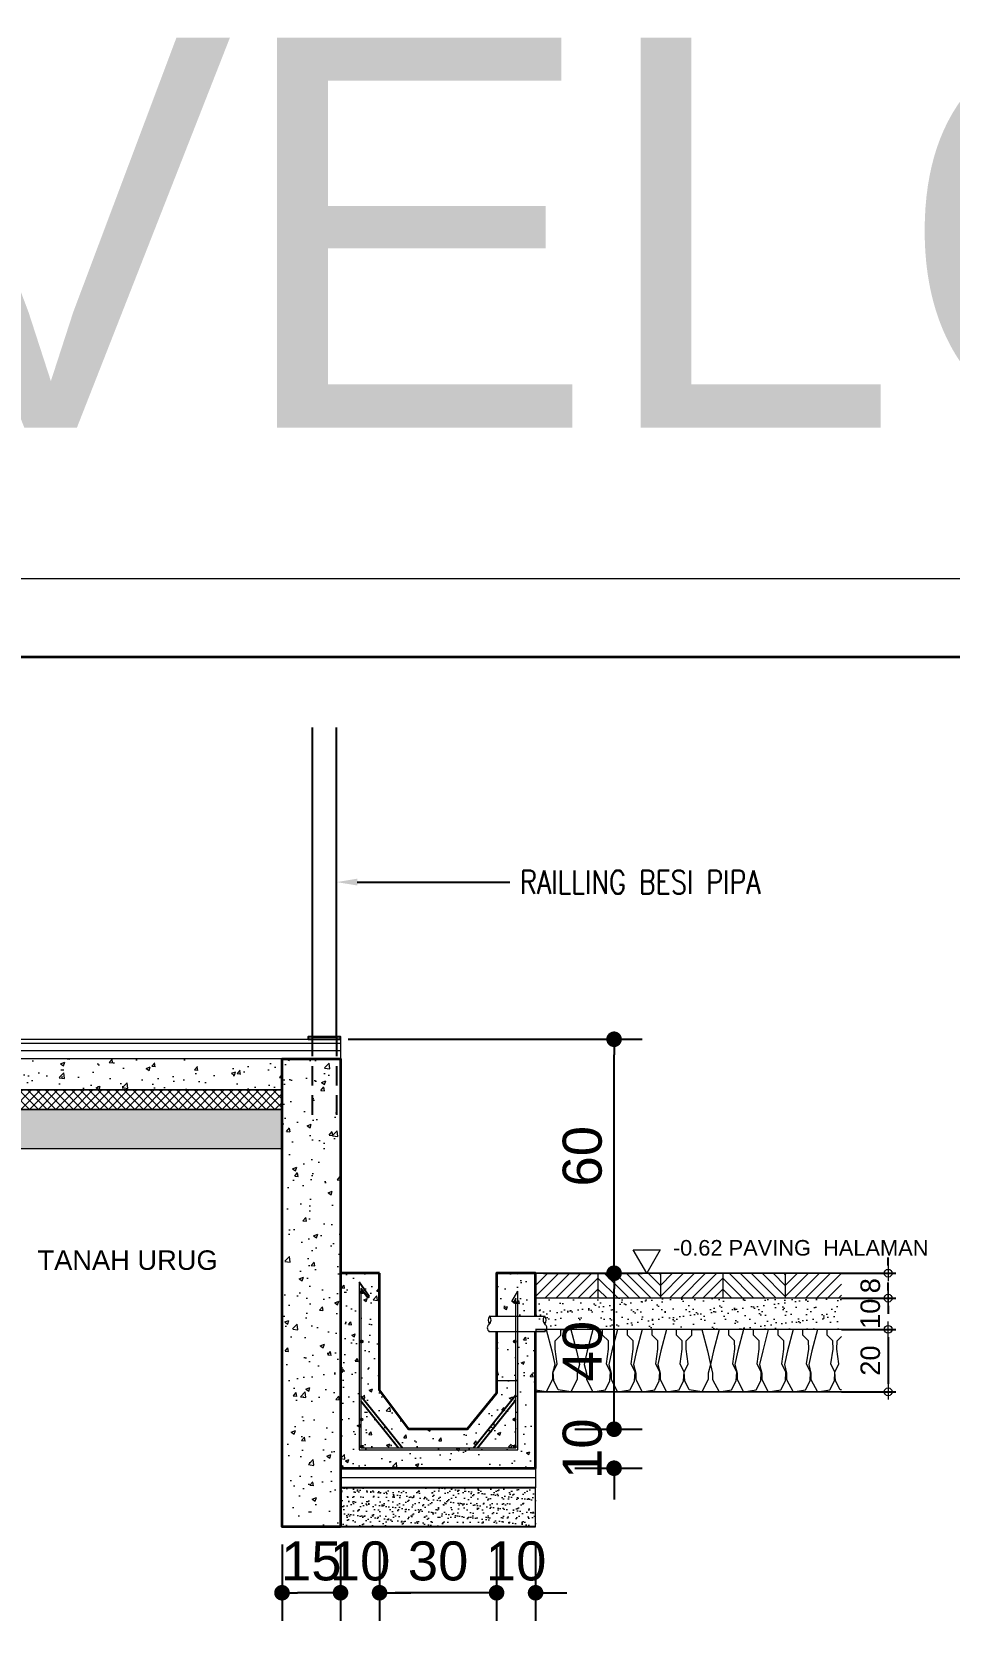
# Model space of a CAD drawing. Header units: millimetres. Extents: x -11 to 1625, y -267 to 180.
# Drawn here: x 869.45 to 881.21, y 159.64 to 180.01 of the extents above; entities that cross this region are included whole.
import ezdxf
from ezdxf import colors
from ezdxf.entities.mleader import LeaderData, LeaderLine
from ezdxf.enums import TextEntityAlignment as Align
from ezdxf.math import Vec2, Vec3

# ---------------------------------------------------------------- set-up
doc = ezdxf.new("R2010")
doc.units = ezdxf.units.MM
doc.linetypes.add('HIDDEN', pattern=[0.375, 0.25, -0.125])
for name, color, linetype, lineweight in [('ars', 11, 'Continuous', 5), ('ARSIR WARNA', 43, 'Continuous', 0), ('balok', 111, 'Continuous', 35), ('bata', 5, 'Continuous', 25), ('GRS KOP', 1, 'Continuous', 35), ('kop', 7, 'Continuous', 20), ('lan', 7, 'Continuous', 15), ('not', 7, 'Continuous', 20), ('pla', 213, 'Continuous', 15), ('tem', 5, 'Continuous', 20), ('TEXT KETERANGAN', 7, 'Continuous', 9), ('u', 6, 'Continuous', 20)]:
    doc.layers.add(name, color=color, linetype=linetype, lineweight=lineweight)
doc.layers.add('BESI', color=10, linetype='Continuous')
doc.styles.add('ATTR', font='romans.shx', dxfattribs={"width": 0.8, "height": 1.735066})
doc.styles.add('BARU', font='complex.shx')
doc.styles.add('S', font='SIMPLEX', dxfattribs={"width": 1.1})
doc.styles.add('simplek', font='simplex.shx')
doc.styles.get("Standard").update_dxf_attribs({"font": 'ARIALUNI.TTF'})
doc.linetypes.add('BATTING', pattern='A,0.0001,-0.1,[134,ltypeshp.shx,S=0.1,R=0,X=-0.1,Y=0],-0.2,[134,ltypeshp.shx,S=0.1,R=180,X=0.1,Y=0],-0.1', length=0.4001)
doc.dimstyles.new('DIM-20', dxfattribs={"dimtxt": 0.5, "dimasz": 0.3, "dimexe": 0.36, "dimexo": 0.1, "dimgap": 0.09, "dimtad": 1, "dimdec": 0, "dimlfac": 10, "dimzin": 0, "dimdsep": 46, "dimtxsty": 'Standard', "dimblk": 'DOT', "dimcen": 0.09, "dimadec": 0, "dimazin": 0, "dimtfac": 1, "dimtdec": 0, "dimtofl": 0, "dimtmove": 0, "dimatfit": 3, "dimldrblk": 'DOT', "dimfxl": 0, "dimtolj": 1, "dimtzin": 0, "dimarcsym": 0})
doc.dimstyles.new('SK-25', dxfattribs={"dimtxt": 0.25, "dimasz": 0.1, "dimexe": 0.1, "dimexo": 0, "dimgap": 0.1, "dimtad": 1, "dimdec": 0, "dimlfac": 25, "dimzin": 12, "dimdsep": 46, "dimtxsty": 'Standard', "dimblk": 'BULAT', "dimcen": 0.1, "dimclrd": 256, "dimadec": 0, "dimazin": 3, "dimtfac": 1, "dimtdec": 0, "dimtofl": 0, "dimtmove": 0, "dimatfit": 3, "dimldrblk": 'BULAT', "dimfxl": 0, "dimtolj": 1, "dimtzin": 0, "dimarcsym": 0})

# ---------------------------------------------------------------- blocks, each defined once
blk = doc.blocks.new('kop')
at = {"layer": 'GRS KOP'}
blk.add_lwpolyline([(1, 54), (83, 54), (83, 1), (1, 1)], close=True, dxfattribs=at)
at = {"layer": 'kop', "color": 7}
blk.add_line((84, 55), (0, 55), dxfattribs=at)
at = {"layer": 'kop', "style": 'BARU', "flags": 4}
for p, height in [((73.8, 5.4), 0.35), ((80.303, 5.382), 0.25), ((73.8, 4.9), 0.35), ((80.303, 4.882), 0.25), ((73.8, 4.4), 0.35), ((80.303, 4.382), 0.25)]:
    blk.add_attdef('-', p, '', height=height, dxfattribs=at)
at = {"layer": 'kop', "flags": 4}
for tag, p in [('AR-00', (78.057, 2.648)), ('00', (81.238, 2.647))]:
    blk.add_attdef(tag, text='', height=0.35, dxfattribs=at).set_placement(p, align=Align.MIDDLE)
blk = doc.blocks.new('_Dot')
at = {"color": 0, "linetype": 'ByBlock', "lineweight": -2}
blk.add_line((-0.5, 0), (-1, 0), dxfattribs=at)
at = {"color": 0, "linetype": 'ByBlock', "const_width": 0.5}
blk.add_lwpolyline([(-0.25, 0, 1), (0.25, 0, 1)], format="xyb", close=True, dxfattribs=at)
blk = doc.blocks.new('*D356')
at = {"layer": 'Defpoints', "color": 0}
for p in [(873.907, 160.718), (875.407, 160.718), (873.907, 160)]:
    blk.add_point(p, dxfattribs=at)
at = {"layer": 'u', "color": 0, "lineweight": -2}
for p, q in [((873.907, 160.618), (873.907, 159.64)), ((875.407, 160.618), (875.407, 159.64)), ((875.207, 160), (874.107, 160))]:
    blk.add_line(p, q, dxfattribs=at)
at = {"layer": 'u', "color": 0, "lineweight": -2, "xscale": 0.2, "yscale": 0.2, "zscale": 0.2, "rotation": 180}
blk.add_blockref('_Dot', (873.907, 160), dxfattribs=at)
at = {"layer": 'u', "color": 0, "lineweight": -2, "xscale": 0.2, "yscale": 0.2, "zscale": 0.2}
blk.add_blockref('_Dot', (875.407, 160), dxfattribs=at)
at = {"layer": 'u', "color": 0, "insert": (874.657, 160.405), "char_height": 0.5, "attachment_point": 5}
blk.add_mtext('\\A1;30', dxfattribs=at)
blk = doc.blocks.new('*D357')
at = {"layer": 'Defpoints', "color": 0}
for p in [(873.407, 160.718), (873.907, 160.718), (873.407, 160)]:
    blk.add_point(p, dxfattribs=at)
at = {"layer": 'u', "color": 0, "lineweight": -2}
for p, q in [((873.407, 160.618), (873.407, 159.64)), ((873.907, 160.618), (873.907, 159.64)), ((873.207, 160), (873.007, 160)), ((874.107, 160), (874.307, 160))]:
    blk.add_line(p, q, dxfattribs=at)
at = {"layer": 'u', "color": 0, "lineweight": -2, "xscale": 0.2, "yscale": 0.2, "zscale": 0.2}
blk.add_blockref('_Dot', (873.407, 160), dxfattribs=at)
at = {"layer": 'u', "color": 0, "lineweight": -2, "xscale": 0.2, "yscale": 0.2, "zscale": 0.2, "rotation": 180}
blk.add_blockref('_Dot', (873.907, 160), dxfattribs=at)
at = {"layer": 'u', "color": 0, "insert": (873.657, 160.405), "char_height": 0.5, "attachment_point": 5}
blk.add_mtext('\\A1;10', dxfattribs=at)
blk = doc.blocks.new('*D358')
at = {"layer": 'Defpoints', "color": 0}
for p in [(875.407, 160.718), (875.907, 160.718), (875.907, 160)]:
    blk.add_point(p, dxfattribs=at)
at = {"layer": 'u', "color": 0, "lineweight": -2}
for p, q in [((875.407, 160.618), (875.407, 159.64)), ((875.907, 160.618), (875.907, 159.64)), ((875.207, 160), (875.007, 160)), ((876.107, 160), (876.307, 160))]:
    blk.add_line(p, q, dxfattribs=at)
at = {"layer": 'u', "color": 0, "lineweight": -2, "xscale": 0.2, "yscale": 0.2, "zscale": 0.2}
blk.add_blockref('_Dot', (875.407, 160), dxfattribs=at)
at = {"layer": 'u', "color": 0, "lineweight": -2, "xscale": 0.2, "yscale": 0.2, "zscale": 0.2, "rotation": 180}
blk.add_blockref('_Dot', (875.907, 160), dxfattribs=at)
at = {"layer": 'u', "color": 0, "insert": (875.657, 160.405), "char_height": 0.5, "attachment_point": 5}
blk.add_mtext('\\A1;10', dxfattribs=at)
blk = doc.blocks.new('*D359')
at = {"layer": 'Defpoints', "color": 0}
for p in [(872.657, 160.718), (873.407, 160.718), (872.657, 160)]:
    blk.add_point(p, dxfattribs=at)
at = {"layer": 'u', "color": 0, "lineweight": -2}
for p, q in [((872.657, 160.618), (872.657, 159.64)), ((873.407, 160.618), (873.407, 159.64)), ((873.207, 160), (872.857, 160))]:
    blk.add_line(p, q, dxfattribs=at)
at = {"layer": 'u', "color": 0, "lineweight": -2, "xscale": 0.2, "yscale": 0.2, "zscale": 0.2, "rotation": 180}
blk.add_blockref('_Dot', (872.657, 160), dxfattribs=at)
at = {"layer": 'u', "color": 0, "lineweight": -2, "xscale": 0.2, "yscale": 0.2, "zscale": 0.2}
blk.add_blockref('_Dot', (873.407, 160), dxfattribs=at)
at = {"layer": 'u', "color": 0, "insert": (873.032, 160.405), "char_height": 0.5, "attachment_point": 5}
blk.add_mtext('\\A1;15', dxfattribs=at)
blk = doc.blocks.new('*D360')
at = {"layer": 'Defpoints', "color": 0}
for p in [(876.31, 162.097), (876.913, 162.097), (876.31, 161.597)]:
    blk.add_point(p, dxfattribs=at)
at = {"layer": 'u', "color": 0, "lineweight": -2}
for p, q in [((876.913, 162.297), (876.913, 162.497)), ((876.41, 162.097), (877.273, 162.097)), ((876.41, 161.597), (877.273, 161.597)), ((876.913, 161.397), (876.913, 161.197))]:
    blk.add_line(p, q, dxfattribs=at)
at = {"layer": 'u', "color": 0, "lineweight": -2, "xscale": 0.2, "yscale": 0.2, "zscale": 0.2}
for p, rotation in [((876.913, 162.097), 270), ((876.913, 161.597), 90)]:
    blk.add_blockref('_Dot', p, dxfattribs=dict(at, rotation=rotation))
at = {"layer": 'u', "color": 0, "insert": (876.508, 161.847), "char_height": 0.5, "attachment_point": 5, "rotation": 90}
blk.add_mtext('\\A1;10', dxfattribs=at)
blk = doc.blocks.new('*D361')
at = {"layer": 'Defpoints', "color": 0}
for p in [(876.31, 164.097), (876.913, 164.097), (876.31, 162.097)]:
    blk.add_point(p, dxfattribs=at)
at = {"layer": 'u', "color": 0, "lineweight": -2}
for p, q in [((876.41, 164.097), (877.273, 164.097)), ((876.913, 162.297), (876.913, 163.897)), ((876.41, 162.097), (877.273, 162.097))]:
    blk.add_line(p, q, dxfattribs=at)
at = {"layer": 'u', "color": 0, "lineweight": -2, "xscale": 0.2, "yscale": 0.2, "zscale": 0.2}
for p, rotation in [((876.913, 164.097), 90), ((876.913, 162.097), 270)]:
    blk.add_blockref('_Dot', p, dxfattribs=dict(at, rotation=rotation))
at = {"layer": 'u', "color": 0, "insert": (876.508, 163.097), "char_height": 0.5, "attachment_point": 5, "rotation": 90}
blk.add_mtext('\\A1;40', dxfattribs=at)
blk = doc.blocks.new('*D362')
at = {"layer": 'Defpoints', "color": 0}
for p in [(873.407, 167.097), (876.913, 167.097), (875.907, 164.097)]:
    blk.add_point(p, dxfattribs=at)
at = {"layer": 'u', "color": 0, "lineweight": -2}
for p, q in [((873.507, 167.097), (877.273, 167.097)), ((876.913, 164.297), (876.913, 166.897)), ((876.007, 164.097), (877.273, 164.097))]:
    blk.add_line(p, q, dxfattribs=at)
at = {"layer": 'u', "color": 0, "lineweight": -2, "xscale": 0.2, "yscale": 0.2, "zscale": 0.2}
for p, rotation in [((876.913, 167.097), 90), ((876.913, 164.097), 270)]:
    blk.add_blockref('_Dot', p, dxfattribs=dict(at, rotation=rotation))
at = {"layer": 'u', "color": 0, "insert": (876.508, 165.597), "char_height": 0.5, "attachment_point": 5, "rotation": 90}
blk.add_mtext('\\A1;60', dxfattribs=at)
blk = doc.blocks.new('PEIL')
blk.add_lwpolyline([(-0.188, 0.325), (0.188, 0.325), (0, 0)], close=True)
at = {"style": 'S', "width": 1.1, "flags": 4}
blk.add_attdef('CAT', (0.265, 0.036), '', height=0.2, dxfattribs=at)
blk = doc.blocks.new('BULAT')
for p, q in [((-1, 0), (1, 0)), ((0, -1), (0, 1))]:
    blk.add_line(p, q)
blk.add_circle((0, 0), 0.5)
blk = doc.blocks.new('*D1211')
at = {"layer": 'Defpoints', "color": 0}
for p in [(879.829, 163.377), (879.829, 162.577), (880.426, 162.577)]:
    blk.add_point(p, dxfattribs=at)
at = {"layer": 'u', "color": 0, "lineweight": -2}
for p, q in [((879.829, 163.377), (880.526, 163.377)), ((879.829, 162.577), (880.526, 162.577))]:
    blk.add_line(p, q, dxfattribs=at)
at = {"layer": 'u', "lineweight": -2}
blk.add_line((880.426, 163.277), (880.426, 162.677), dxfattribs=at)
at = {"layer": 'u', "lineweight": -2, "xscale": 0.1, "yscale": 0.1, "zscale": 0.1}
for p, rotation in [((880.426, 163.377), 90), ((880.426, 162.577), 270)]:
    blk.add_blockref('BULAT', p, dxfattribs=dict(at, rotation=rotation))
at = {"layer": 'u', "color": 0, "insert": (880.198, 162.977), "char_height": 0.25, "attachment_point": 5, "rotation": 90}
blk.add_mtext('\\A1;20', dxfattribs=at)
blk = doc.blocks.new('*D1212')
at = {"layer": 'Defpoints', "color": 0}
for p in [(879.829, 163.777), (880.426, 163.777), (879.829, 163.377)]:
    blk.add_point(p, dxfattribs=at)
at = {"layer": 'u', "lineweight": -2}
for p, q in [((880.426, 163.877), (880.426, 163.977)), ((880.426, 163.277), (880.426, 163.177))]:
    blk.add_line(p, q, dxfattribs=at)
at = {"layer": 'u', "color": 0, "lineweight": -2}
for p, q in [((879.829, 163.777), (880.526, 163.777)), ((879.829, 163.377), (880.526, 163.377))]:
    blk.add_line(p, q, dxfattribs=at)
at = {"layer": 'u', "lineweight": -2, "xscale": 0.1, "yscale": 0.1, "zscale": 0.1}
for p, rotation in [((880.426, 163.777), 270), ((880.426, 163.377), 90)]:
    blk.add_blockref('BULAT', p, dxfattribs=dict(at, rotation=rotation))
at = {"layer": 'u', "color": 0, "insert": (880.198, 163.577), "char_height": 0.25, "attachment_point": 5, "rotation": 90}
blk.add_mtext('\\A1;10', dxfattribs=at)
blk = doc.blocks.new('*D1213')
at = {"layer": 'Defpoints', "color": 0}
for p in [(879.829, 164.097), (879.829, 163.777), (880.426, 163.777)]:
    blk.add_point(p, dxfattribs=at)
at = {"layer": 'u', "lineweight": -2}
for p, q in [((880.426, 164.197), (880.426, 164.297)), ((880.426, 163.677), (880.426, 163.577))]:
    blk.add_line(p, q, dxfattribs=at)
at = {"layer": 'u', "color": 0, "lineweight": -2}
for p, q in [((879.829, 164.097), (880.526, 164.097)), ((879.829, 163.777), (880.526, 163.777))]:
    blk.add_line(p, q, dxfattribs=at)
at = {"layer": 'u', "lineweight": -2, "xscale": 0.1, "yscale": 0.1, "zscale": 0.1}
for p, rotation in [((880.426, 164.097), 270), ((880.426, 163.777), 90)]:
    blk.add_blockref('BULAT', p, dxfattribs=dict(at, rotation=rotation))
at = {"layer": 'u', "color": 0, "insert": (880.198, 163.937), "char_height": 0.25, "attachment_point": 5, "rotation": 90}
blk.add_mtext('\\A1;8', dxfattribs=at)

msp = doc.modelspace()

# ---------------------------------------------------------------- hatches: boundary and pattern name
at = {"layer": 'ars'}
h = msp.add_hatch(dxfattribs=at)
h.set_pattern_fill('AR-CONC', color=256, scale=0.003, style=0, double=1)
h.set_pattern_definition([(50, (91.4213, -0.2), (0.546554, -0.04781726), [0.05715, -0.62865]), (355, (91.4213, -0.2), (-0.10572848, 0.57316993), [0.04572, -0.50292]), (100.451, (91.46686, -0.204), (0.4408275, 0.52535006), [0.04857, -0.53427]), (46.1842, (91.4213, -0.0476), (0.8132371, -0.126127), [0.085725, -0.942975]), (96.6356, (91.4891, -0.0581), (0.7122127, 0.7422767), [0.072855, -0.801405]), (351.184, (91.4213, -0.0476), (0.7122138, 0.74227535), [0.06858, -0.75438]), (21, (91.4975, -0.0857), (0.45484464, -0.30679656), [0.05715, -0.62865]), (326, (91.4975, -0.0857), (0.1854061, 0.5525639), [0.04572, -0.50292]), (71.4514, (91.5354, -0.11127), (0.64024947, 0.24576857), [0.04857, -0.53427]), (37.5, (91.42132, -0.2), (0.00926581, 0.253665117), [0, -0.496824, 0, -0.51054, 0, -0.504825]), (7.5, (91.42132, -0.2), (0.20045899, 0.30054172), [0, -0.291084, 0, -0.485394, 0, -0.192405]), (327.5, (91.2514, -0.2), (0.406771786, -0.01718623), [0, -0.1905, 0, -0.59436, 0, -0.78867]), (317.5, (91.1752, -0.2), (0.44438754, 0.07627947), [0, -0.24765, 0, -0.394716, 0, -0.56007])])
h.paths.add_polyline_path([(867.2819835, 166.8465719), (867.2819835, 166.4465719), (872.6569833, 166.4465719), (872.6569833, 166.8465719)])
h = msp.add_hatch(dxfattribs=at)
h.set_pattern_fill('AR-CONC', color=256, scale=0.003, style=0, double=1)
h.set_pattern_definition([(50, (499.7701, 13.0144), (0.546554, -0.04781726), [0.05715, -0.62865]), (355, (499.7701, 13.0144), (-0.1057285, 0.5731699), [0.04572, -0.50292]), (100.451, (499.81565, 13.01044), (0.4408275, 0.52535006), [0.04857, -0.53427]), (46.1842, (499.7701, 13.1668), (0.8132371, -0.126127), [0.085725, -0.942975]), (96.6356, (499.8379, 13.1563), (0.7122127, 0.7422767), [0.072855, -0.801405]), (351.184, (499.7701, 13.1668), (0.7122138, 0.7422754), [0.06858, -0.75438]), (21, (499.8463, 13.1287), (0.45484464, -0.30679656), [0.05715, -0.62865]), (326, (499.8463, 13.1287), (0.1854061, 0.5525639), [0.04572, -0.50292]), (71.4514, (499.8842, 13.10316), (0.6402495, 0.2457686), [0.04857, -0.53427]), (37.5, (499.7701, 13.01442), (0.00926581, 0.25366512), [0, -0.496824, 0, -0.51054, 0, -0.504825]), (7.5, (499.7701, 13.01442), (0.20045899, 0.30054172), [0, -0.291084, 0, -0.485394, 0, -0.192405]), (327.5, (499.60017, 13.01442), (0.40677179, -0.01718623), [0, -0.1905, 0, -0.59436, 0, -0.78867]), (317.5, (499.52397, 13.01442), (0.44438754, 0.07627947), [0, -0.24765, 0, -0.394716, 0, -0.56007])])
h.paths.add_polyline_path([(873.4069833, 166.8465719), (872.6569833, 166.8465719), (872.6569833, 160.8465717), (873.4069833, 160.8465717)])
h = msp.add_hatch(dxfattribs=at)
h.set_pattern_fill('ANSI37', color=256, scale=0.025, style=0, double=1)
h.set_pattern_definition([(45, (868.07532, 166.19657), (-0.0561266, 0.0561266), []), (135, (868.07532, 166.19657), (-0.0561266, -0.0561266), [])])
h.paths.add_polyline_path([(872.6569833, 166.4465719), (867.2819835, 166.4465719), (867.2819835, 166.1965719), (872.6569833, 166.1965719)])
h = msp.add_hatch(dxfattribs=at)
h.set_pattern_fill('AR-SAND', color=256, scale=0.05, style=0)
h.set_pattern_definition([(142.5, (867.65698, 165.69657), (0.0031497, 0.0963412), [0, -0.076, 0, -0.085, 0, -0.08125]), (172.5, (867.65698, 165.69657), (-0.0884888, 0.1411073), [0, -0.041, 0, -0.0685, 0, -0.02625]), (212.5, (867.71848, 165.69657), (-0.1557071, 0.000283), [0, -0.025, 0, -0.09, 0, -0.1175]), (222.5, (867.71848, 165.69657), (-0.1503063, 0.0438838), [0, -0.0125, 0, -0.059, 0, -0.0675])])
h.paths.add_polyline_path([(867.2819835, 166.1965719), (867.2819835, 165.6965719), (872.6569833, 165.6965719), (872.6569833, 166.1965719)])
h = msp.add_hatch(dxfattribs=at)
h.set_pattern_fill('AR-CONC', color=256, scale=0.0625, style=0)
h.set_pattern_definition([(50, (873.407, 161.59657), (0.448288, -0.03922), [0.046875, -0.515625]), (355, (873.407, 161.59657), (-0.08672, 0.47012), [0.0375, -0.4125]), (100.451, (873.44434, 161.5933), (0.36157, 0.4309), [0.03984, -0.438214]), (46.184, (873.407, 161.72157), (0.66703, -0.10345), [0.07031, -0.77344]), (96.636, (873.4626, 161.71295), (0.58416, 0.60882), [0.05976, -0.65732]), (351.184, (873.407, 161.7216), (0.58416, 0.60882), [0.05625, -0.61875]), (21, (873.4695, 161.69032), (0.373067, -0.251637), [0.046875, -0.515625]), (326, (873.4695, 161.6903), (0.15207, 0.45322), [0.0375, -0.4125]), (71.451, (873.50057, 161.66935), (0.52514, 0.20158), [0.03984, -0.438214]), (37.5, (873.40698, 161.59657), (0.0076, 0.208059), [0, -0.4075, 0, -0.41875, 0, -0.414063]), (7.5, (873.40698, 161.59657), (0.164418, 0.246507), [0, -0.23875, 0, -0.398125, 0, -0.157812]), (327.5, (873.2676, 161.59657), (0.333639, -0.014097), [0, -0.15625, 0, -0.4875, 0, -0.646875]), (317.5, (873.2051, 161.59657), (0.364491, 0.062566), [0, -0.203125, 0, -0.32375, 0, -0.459375])])
h.paths.add_polyline_path([(875.4069833, 163.3465717), (875.9069833, 163.3465717), (875.9069833, 161.5965717), (873.4069833, 161.5965717), (873.4069833, 164.0965717), (873.9069833, 164.0965717), (873.9069833, 162.5965717), (874.2819833, 162.0965717), (875.0319833, 162.0965717), (875.4019718, 162.5606457), (875.4027678, 162.8046253), (875.4069833, 162.8106457)])
h.paths.add_polyline_path([(875.9069833, 163.5467379), (875.4069833, 163.5467379), (875.4069833, 164.0965717), (875.6569833, 164.0965717), (875.9069833, 164.0965717)])
h = msp.add_hatch(dxfattribs=at)
h.set_pattern_fill('_USER', color=256, scale=0.1, angle=45, style=0, pattern_type=0)
h.set_pattern_definition([(45, (808.24332, 122.86475), (-0.07071068, 0.07071068), [])])
h.paths.add_polyline_path([(876.7069833, 164.0965717), (875.9069833, 164.0965717), (875.9069833, 163.7765717), (876.7069833, 163.7765717)])
h = msp.add_hatch(dxfattribs=at)
h.set_pattern_fill('_USER', color=256, scale=0.1, angle=45, style=0, pattern_type=0)
h.set_pattern_definition([(135, (945.17065, 122.86475), (0.07071068, 0.07071068), [])])
h.paths.add_polyline_path([(876.7069833, 163.7765717), (876.7069833, 164.0965717), (877.5069833, 164.0965717), (877.5069833, 163.7765717)])
h = msp.add_hatch(dxfattribs=at)
h.set_pattern_fill('_USER', color=256, scale=0.1, angle=45, style=0, pattern_type=0)
h.set_pattern_definition([(45, (809.84332, 122.86475), (-0.07071068, 0.07071068), [])])
h.paths.add_polyline_path([(878.3069833, 163.7765717), (878.3069833, 164.0965717), (877.5069833, 164.0965717), (877.5069833, 163.7765717)])
h = msp.add_hatch(dxfattribs=at)
h.set_pattern_fill('_USER', color=256, scale=0.1, angle=45, style=0, pattern_type=0)
h.set_pattern_definition([(135, (946.77065, 122.86475), (0.07071068, 0.07071068), [])])
h.paths.add_polyline_path([(878.3069833, 164.0965717), (879.1069833, 164.0965717), (879.1069833, 163.7765717), (878.3069833, 163.7765717)])
h = msp.add_hatch(dxfattribs=at)
h.set_pattern_fill('_USER', color=256, scale=0.1, angle=45, style=0, pattern_type=0)
h.set_pattern_definition([(45, (811.44332, 122.86475), (-0.07071068, 0.07071068), [])])
h.paths.add_polyline_path([(879.8287264, 163.7765717), (879.8287264, 164.0965717), (879.1069833, 164.0965717), (879.1069833, 163.7765717)])
h = msp.add_hatch(dxfattribs=at)
h.set_pattern_fill('AR-SAND', color=256, scale=0.1, style=0)
h.set_pattern_definition([(37.5, (867.65274, 112.4993), (-0.00629934, 0.1926824), [0, -0.152, 0, -0.17, 0, -0.1625]), (7.5, (867.65274, 112.4993), (0.1769777, 0.2822146), [0, -0.082, 0, -0.137, 0, -0.0525]), (327.5, (867.52974, 112.4993), (0.3114142, 0.0005659), [0, -0.05, 0, -0.18, 0, -0.235]), (317.5, (867.52974, 112.4993), (0.3006127, 0.0877676), [0, -0.025, 0, -0.118, 0, -0.135])])
h.paths.add_polyline_path([(879.8287264, 163.3765717), (879.8287264, 163.7765717), (875.9069833, 163.7765717), (875.9069833, 163.3765717)])
h = msp.add_hatch(dxfattribs=at)
h.set_pattern_fill('AR-SAND', color=256, scale=0.0025, style=0, double=1)
h.set_pattern_definition([(142.5, (552.08664, 87.90648), (0.004000078, 0.12235331), [0, -0.09652, 0, -0.10795, 0, -0.1031875]), (172.5, (552.08664, 87.90648), (-0.11238082, 0.179206275), [0, -0.05207, 0, -0.086995, 0, -0.0333375]), (212.5, (552.16475, 87.90648), (-0.197748093, 0.000359296), [0, -0.03175, 0, -0.1143, 0, -0.149225]), (222.5, (552.16475, 87.90648), (-0.19088911, 0.05573233), [0, -0.015875, 0, -0.07493, 0, -0.085725])])
h.paths.add_polyline_path([(873.4069833, 160.8465717), (875.9069833, 160.8465717), (875.9069833, 161.3465717), (873.4069833, 161.3465717)])

# ---------------------------------------------------------------- linework, layer by layer
for p, q in [((875.9069833, 161.3465717), (873.4069833, 161.3465717)), ((875.9069833, 160.8465717), (873.4069833, 160.8465717))]:
    msp.add_line(p, q)
at = {"lineweight": 9}
msp.add_lwpolyline([(867.2819835, 165.6965719), (872.6569833, 165.6965719)], dxfattribs=at)
at = {"layer": 'ars', "ltscale": 0.1}
msp.add_line((876.0254022, 163.3465717), (875.3135645, 163.3465717), dxfattribs=at)
at = {"layer": 'ars', "linetype": 'BATTING', "ltscale": 0.25}
msp.add_lwpolyline([(873.4069833, 166.9465718), (867.2819835, 166.9465718)], dxfattribs=at)
at = {"layer": 'ars'}
for points in [[(875.3135645, 163.5467379), (876.0254022, 163.5467379)], [(876.0254022, 163.3465717), (875.3135645, 163.3465717)]]:
    msp.add_lwpolyline(points, dxfattribs=at)
for points in [[(873.4069833, 161.5965717), (875.9069833, 161.5965717), (875.9069833, 161.3465717), (873.4069833, 161.3465717)], [(873.4069833, 160.8465717), (875.9069833, 160.8465717), (875.9069833, 161.3465717), (873.4069833, 161.3465717)]]:
    msp.add_lwpolyline(points, close=True, dxfattribs=at)
for centre, radius, start, end in [((875.3491777, 163.3966132), 0.0614203, 125.438378, 234.561622), ((875.3811813, 163.4966964), 0.0830854, 142.96587006, 217.03412994), ((875.2710852, 163.4966964), 0.0656403, 310.32726888, 49.67273112), ((876.0678815, 163.4966964), 0.0656403, 130.32726888, 229.67273112), ((875.9577854, 163.4966964), 0.0830854, 322.96587006, 37.03412994), ((875.989789, 163.3966132), 0.0614203, 305.438378, 54.561622)]:
    msp.add_arc(centre, radius, start, end, dxfattribs=at)
at = {"layer": 'ARSIR WARNA'}
for points in [[(876.0420244, 163.3765717), (876.1143136, 163.1030474), (876.1529934, 162.9289441), (876.1246709, 162.8174508), (876.1246709, 162.7365718), (876.0420244, 162.5765717), (875.9069833, 162.5995917)], [(875.9069833, 163.2932766), (875.9162443, 163.3023166), (875.9162443, 163.3765717), (876.0420244, 163.3765716)], [(876.3585209, 163.3765717), (876.4308101, 163.1030474), (876.46949, 162.9289441), (876.4411675, 162.8174508), (876.4411675, 162.7365718), (876.358521, 162.5765717), (876.1978307, 162.6039641), (876.1395217, 162.7187865), (876.1328571, 162.8302798), (876.1845043, 162.9367817), (876.1577718, 163.1225948), (876.1594358, 163.2307601), (876.2327409, 163.3023166), (876.2327409, 163.3765717), (876.358521, 163.3765716)], [(876.640811, 163.3765717), (876.5685218, 163.1030474), (876.5298419, 162.9289441), (876.5581644, 162.8174508), (876.5581644, 162.7365718), (876.6408109, 162.5765717), (876.8015012, 162.6039641), (876.8598102, 162.7187865), (876.8664748, 162.8302798), (876.8148276, 162.9367817), (876.8415601, 163.1225948), (876.8398961, 163.2307601), (876.7665911, 163.3023166), (876.7665911, 163.3765717), (876.6408109, 163.3765716)], [(876.9573075, 163.3765717), (876.8850183, 163.1030474), (876.8463385, 162.9289441), (876.874661, 162.8174508), (876.874661, 162.7365718), (876.9573075, 162.5765717), (877.1179978, 162.6039641), (877.1763068, 162.7187865), (877.1829714, 162.8302798), (877.1313242, 162.9367817), (877.1580567, 163.1225948), (877.1563927, 163.2307601), (877.0830876, 163.3023166), (877.0830876, 163.3765717), (876.9573075, 163.3765716)], [(877.2738041, 163.3765717), (877.2015149, 163.1030474), (877.1628351, 162.9289441), (877.1911575, 162.8174508), (877.1911575, 162.7365718), (877.2738041, 162.5765717), (877.4344943, 162.6039641), (877.4928033, 162.7187865), (877.4994679, 162.8302798), (877.4478207, 162.9367817), (877.4745533, 163.1225948), (877.4728892, 163.2307601), (877.3995842, 163.3023166), (877.3995842, 163.3765717), (877.2738041, 163.3765716)], [(877.5858842, 163.3765717), (877.513595, 163.1030474), (877.4749151, 162.9289441), (877.5032376, 162.8174508), (877.5032376, 162.7365718), (877.5858841, 162.5765717), (877.7465744, 162.6039641), (877.8048834, 162.7187865), (877.811548, 162.8302798), (877.7599008, 162.9367817), (877.7866333, 163.1225948), (877.7849693, 163.2307601), (877.7116643, 163.3023166), (877.7116643, 163.3765717), (877.5858841, 163.3765716)], [(878.0372118, 163.3765717), (878.109501, 163.1030474), (878.1481809, 162.9289441), (878.1198584, 162.8174508), (878.1198584, 162.7365718), (878.0372119, 162.5765717), (877.8765216, 162.6039641), (877.8182126, 162.7187865), (877.811548, 162.8302798), (877.8631952, 162.9367817), (877.8364627, 163.1225948), (877.8381267, 163.2307601), (877.9114318, 163.3023166), (877.9114318, 163.3765717), (878.0372119, 163.3765716)], [(878.2591499, 163.3765717), (878.1868607, 163.1030474), (878.1481809, 162.9289441), (878.1765034, 162.8174508), (878.1765034, 162.7365718), (878.2591499, 162.5765717), (878.4198402, 162.6039641), (878.4781491, 162.7187865), (878.4848137, 162.8302798), (878.4331665, 162.9367817), (878.4598991, 163.1225948), (878.4582351, 163.2307601), (878.38493, 163.3023166), (878.38493, 163.3765717), (878.2591499, 163.3765716)], [(878.5734468, 163.3765717), (878.5011576, 163.1030474), (878.4624777, 162.9289441), (878.4908002, 162.8174508), (878.4908002, 162.7365718), (878.5734467, 162.5765717), (878.734137, 162.6039641), (878.792446, 162.7187865), (878.7991106, 162.8302798), (878.7474634, 162.9367817), (878.774196, 163.1225948), (878.7725319, 163.2307601), (878.6992269, 163.3023166), (878.6992269, 163.3765717), (878.5734467, 163.3765716)], [(878.8899433, 163.3765717), (878.8176541, 163.1030474), (878.7789743, 162.9289441), (878.8072968, 162.8174508), (878.8072968, 162.7365718), (878.8899433, 162.5765717), (879.0506336, 162.6039641), (879.1089426, 162.7187865), (879.1156072, 162.8302798), (879.06396, 162.9367817), (879.0906925, 163.1225948), (879.0890285, 163.2307601), (879.0157234, 163.3023166), (879.0157234, 163.3765717), (878.8899433, 163.3765716)], [(879.2064399, 163.3765717), (879.1341507, 163.1030474), (879.0954709, 162.9289441), (879.1237933, 162.8174508), (879.1237933, 162.7365718), (879.2064399, 162.5765717), (879.3671301, 162.6039641), (879.4254391, 162.7187865), (879.4321037, 162.8302798), (879.3804565, 162.9367817), (879.4071891, 163.1225948), (879.4055251, 163.2307601), (879.33222, 163.3023166), (879.33222, 163.3765717), (879.2064399, 163.3765716)], [(879.51852, 163.3765717), (879.4462308, 163.1030474), (879.4075509, 162.9289441), (879.4358734, 162.8174508), (879.4358734, 162.7365718), (879.5185199, 162.5765717), (879.6792102, 162.6039641), (879.7375192, 162.7187865), (879.7441838, 162.8302798), (879.6925366, 162.9367817), (879.7192692, 163.1225948), (879.7176051, 163.2307601), (879.6443001, 163.3023166), (879.6443001, 163.3765717), (879.5185199, 163.3765716)], [(879.8287264, 162.6006282), (879.8091574, 162.6039641), (879.7508484, 162.7187865), (879.7441838, 162.8302798), (879.795831, 162.9367817), (879.7690985, 163.1225948), (879.7707625, 163.2307601), (879.8287264, 163.2873414)]]:
    msp.add_lwpolyline(points, dxfattribs=at)
at = {"layer": 'balok'}
msp.add_lwpolyline([(873.4069833, 160.8465717), (872.6569833, 160.8465717), (872.6569833, 166.8465719), (873.4069833, 166.8465719)], close=True, dxfattribs=at)
at = {"layer": 'balok', "ltscale": 0.01}
for points in [[(873.4069833, 164.0965717), (873.4069833, 161.5965717), (875.9069833, 161.5965717), (875.9069833, 163.3465717)], [(873.9069833, 164.0965717), (873.4069833, 164.0965717)], [(875.4069833, 163.3465717), (875.4069833, 162.5606457), (875.0319833, 162.0965717), (874.2819833, 162.0965717), (873.9069833, 162.5965717), (873.9069833, 164.0965717)], [(875.9069833, 163.5467379), (875.9069833, 164.0965717), (875.6569833, 164.0965717), (875.4069833, 164.0965717), (875.4069833, 163.5467379)], [(875.4069833, 164.0965717), (875.4069833, 163.5467379)], [(875.9069833, 163.5467379), (875.9069833, 163.8465717)]]:
    msp.add_lwpolyline(points, dxfattribs=at)
at = {"layer": 'bata', "lineweight": 9}
for p, q in [((873.6444833, 163.9821296), (873.6444833, 161.8340717)), ((873.6694833, 163.9028398), (873.6694833, 161.8590717)), ((875.680197, 161.8340717), (875.680197, 163.8689285)), ((875.655197, 161.8590717), (875.655197, 163.7756272)), ((873.6444833, 161.8340717), (875.680197, 161.8340717)), ((873.6694833, 161.8590717), (875.655197, 161.8590717))]:
    msp.add_line(p, q, dxfattribs=at)
at = {"layer": 'bata'}
for p, q in [((873.7526531, 163.784061), (873.7731319, 163.7984004)), ((873.6694833, 162.525267), (874.2024396, 161.8590717)), ((873.6694833, 162.4612358), (874.1512146, 161.8590717)), ((875.1115271, 161.8590717), (875.655197, 162.5386591)), ((875.1627521, 161.8590717), (875.655197, 162.4746279))]:
    msp.add_line(p, q, dxfattribs=at)
for points in [[(873.7731319, 163.7984004), (873.6444833, 163.9821296)], [(873.7731319, 163.7984004), (873.7526531, 163.784061), (873.6694833, 163.9028398)]]:
    msp.add_lwpolyline(points, dxfattribs=at)
at = {"layer": 'bata', "lineweight": 9}
msp.add_lwpolyline([(875.655197, 163.7756272), (875.6241481, 163.7218489), (875.6024975, 163.7343489), (875.680197, 163.8689285)], dxfattribs=at)
at = {"layer": 'bata'}
for centre in [(873.6829055, 163.8529119), (875.6419428, 163.7257793), (873.6721919, 163.2215717), (873.6721919, 163.2215717), (873.6808102, 163.2215717), (875.6417748, 163.2215717), (875.6417748, 163.2215717), (873.6757986, 162.2215717), (875.6367632, 162.2215717), (873.6829055, 161.8724939), (875.6396794, 161.8724939)]:
    msp.add_circle(centre, 0.0134222, dxfattribs=at)
at = {"layer": 'BESI'}
msp.add_lwpolyline([(873.0444833, 171.0959379), (873.0444833, 167.1282189), (873.3569833, 167.1282189), (873.3569833, 171.0959379)], dxfattribs=at)
msp.add_lwpolyline([(872.9944833, 167.0965717), (873.4069833, 167.0965717), (873.4069833, 167.1282189), (872.9944833, 167.1282189)], close=True, dxfattribs=at)
at = {"layer": 'BESI', "linetype": 'HIDDEN'}
for points in [[(873.0444833, 167.1282189), (873.0444833, 166.0302082)], [(873.3569833, 167.1282189), (873.3569833, 166.0302082)]]:
    msp.add_lwpolyline(points, dxfattribs=at)
at = {"layer": 'lan'}
for p, q in [((867.5319833, 167.0965717), (873.4069833, 167.0965717)), ((873.4069833, 166.8465719), (867.2819835, 166.8465719)), ((872.6569833, 166.1965719), (867.2819835, 166.1965719)), ((879.8287264, 164.0965717), (875.9069833, 164.0965717)), ((875.9069833, 164.0965717), (875.9069833, 163.7765717)), ((876.7069833, 164.0965717), (876.7069833, 163.7765717)), ((877.5069833, 164.0965717), (877.5069833, 163.7765717)), ((878.3069833, 164.0965717), (878.3069833, 163.7765717)), ((879.1069833, 164.0965717), (879.1069833, 163.7765717)), ((879.8287264, 163.7765717), (875.9069833, 163.7765717)), ((879.8287264, 163.3765717), (875.9069833, 163.3765717)), ((879.8287264, 162.5765718), (875.9069833, 162.5765718))]:
    msp.add_line(p, q, dxfattribs=at)
for points in [[(861.9503199, 167.2465717), (867.4819834, 167.2465717), (867.4819834, 167.0465717), (873.4069833, 167.0465717)], [(873.4069833, 167.0965717), (873.4069833, 166.8465719)], [(867.2819835, 166.4465719), (872.6569833, 166.4465719), (872.6569833, 166.8465719), (868.0753197, 166.8465719)], [(867.2819835, 166.1965719), (872.6569833, 166.1965719), (872.6569833, 166.4465719), (867.2819835, 166.4465719)], [(879.8287264, 163.3765717), (875.9069833, 163.3765717)], [(875.9069833, 162.5765718), (879.8287264, 162.5765718)]]:
    msp.add_lwpolyline(points, dxfattribs=at)
at = {"layer": 'pla'}
for points in [[(875.9069833, 164.0965717), (879.8287264, 164.0965717)], [(875.9069833, 161.4715717), (873.4069833, 161.4715717)]]:
    msp.add_lwpolyline(points, dxfattribs=at)
at = {"layer": 'tem'}
msp.add_line((875.4173668, 162.7202477), (875.6673668, 162.7202477), dxfattribs=at)

# ---------------------------------------------------------------- block references
at = {"layer": 'not'}
ref = msp.add_blockref('PEIL', (877.3313464, 164.0965717), dxfattribs=dict(at, xscale=0.9237604307036236, yscale=0.9237604307033962, zscale=0.9237604307034012))
ref.add_attrib('CAT', '-0.62 PAVING  HALAMAN', (877.6667419, 164.3228777), dxfattribs={"layer": '0', "height": 0.2, "flags": 4})
at = {"layer": 'TEXT KETERANGAN'}
msp.add_blockref('kop', (827.2141618, 118), dxfattribs=at)

# ---------------------------------------------------------------- texts
at = {"layer": 'not'}
msp.add_text('TANAH URUG', height=0.25, dxfattribs=at).set_placement((870.6779383, 164.2651519), align=Align.MIDDLE)
at = {"layer": 'not', "insert": (869.0349497, 174.8690699), "char_height": 5, "attachment_point": 7, "style": 'simplek'}
msp.add_mtext('\\pi-41.262;{\\f@Arial Unicode MS|b0|i0|c0|p34;A7. SITE DEVELOPMENT}', dxfattribs=at)

# ---------------------------------------------------------------- dimensions: what is measured, and where the dimension line sits
at = {"layer": 'u'}
for base, p1, p2, dimstyle, override, picture, middle in [((876.9131998, 167.0965717), (875.9069833, 164.0965717), (873.4069833, 167.0965717), 'DIM-20', {"dimasz": 0.2, "dimgap": 0.15, "dimlfac": 20}, '*D362', (876.5077428, 165.5965717)), ((880.4255387, 162.5765718), (879.8287264, 163.3765717), (879.8287264, 162.5765718), 'SK-25', {"dimlfac": 25}, '*D1211', (880.1978102, 162.9765717))]:
    dim = msp.add_linear_dim(base=base, p1=p1, p2=p2, angle=90, dimstyle=dimstyle, override=override, dxfattribs=at)
    dim.commit()
    dim.dimension.update_dxf_attribs({"geometry": picture, "text_midpoint": middle})
for base, p1, p2, angle, dimstyle, override, picture, middle, dimtype in [((880.4255387, 163.7765717), (879.8287264, 164.0965717), (879.8287264, 163.7765717), 90, 'SK-25', {"dimlfac": 25}, '*D1213', (880.4255387, 163.9365717), 160), ((880.4255387, 163.7765717), (879.8287264, 163.3765717), (879.8287264, 163.7765717), 90, 'SK-25', {"dimlfac": 25}, '*D1212', (880.4255387, 163.5765717), 160), ((876.9131998, 162.0965717), (876.3101523, 161.5965717), (876.3101523, 162.0965717), 90, 'DIM-20', {"dimasz": 0.2, "dimgap": 0.15, "dimlfac": 20}, '*D360', (876.9131998, 161.8465717), 161), ((873.4069837, 159.9996466), (873.9069841, 160.7175158), (873.4069837, 160.7175158), 180, 'DIM-20', {"dimasz": 0.2, "dimgap": 0.15, "dimlfac": 20}, '*D357', (873.6569839, 159.9996466), 161), ((875.9069826, 159.9996466), (875.4069822, 160.7175158), (875.9069826, 160.7175158), 0, 'DIM-20', {"dimasz": 0.2, "dimgap": 0.15, "dimlfac": 20}, '*D358', (875.6569824, 159.9996466), 161)]:
    dim = msp.add_linear_dim(base=base, p1=p1, p2=p2, angle=angle, dimstyle=dimstyle, override=override, dxfattribs=at)
    dim.commit()
    dim.dimension.update_dxf_attribs({"geometry": picture, "text_midpoint": middle, "dimtype": dimtype})
for p1, p2, distance, picture, middle in [((876.3101523, 162.0965717), (876.3101523, 164.0965717), -0.6030475, '*D361', (876.5077428, 163.0965717)), ((875.4069822, 160.7175158), (873.9069841, 160.7175158), 0.7178692, '*D356', (874.6569832, 160.4051036))]:
    dim = msp.add_aligned_dim(p1=p1, p2=p2, distance=distance, dimstyle='DIM-20', override={"dimasz": 0.2, "dimgap": 0.15, "dimlfac": 20}, dxfattribs=at)
    dim.commit()
    dim.dimension.update_dxf_attribs({"geometry": picture, "text_midpoint": middle})
dim = msp.add_linear_dim(base=(872.6569833, 159.9996466), p1=(873.4069833, 160.7175158), p2=(872.6569833, 160.7175158), dimstyle='DIM-20', override={"dimasz": 0.2, "dimgap": 0.15, "dimlfac": 20}, dxfattribs=at)
dim.commit()
dim.dimension.update_dxf_attribs({"geometry": '*D359', "text_midpoint": (873.0319833, 159.9996466), "dimtype": 160})

# ---------------------------------------------------------------- leaders
at = {"layer": 'TEXT KETERANGAN'}
ml = msp.add_multileader_mtext('Standard', dxfattribs=at)
ml.set_content('{\\C90;RAILLING BESI PIPA}', color=256, style='ATTR')
ml.set_leader_properties()
ml.build(insert=Vec2(0, 0))
ml.multileader.update_dxf_attribs({"text_left_attachment_type": 2, "text_right_attachment_type": 2, "dogleg_length": 2.367, "arrow_head_size": 0.2637542})
ctx = ml.context
ctx.base_point, ctx.char_height, ctx.arrow_head_size, ctx.landing_gap_size, ctx.plane_origin = Vec3(875.5759212, 169.1120784), 0.3, 0.2637542, 0.1318771, Vec3(878.9858792, 168.207944)
ctx.left_attachment, ctx.right_attachment = 2, 2
notes = []
notes.append((ctx, [(0, (1, 1, 0), (874.1688926, 169.1120784), (1, 0), 1.4070286, [(0, [(873.3569833, 169.1120784)], 0, [])])]))
ctx.mtext.insert, ctx.mtext.flow_direction = Vec3(875.7077983, 169.2620784), 5
for ctx, leaders in notes:
    for number, flags, end, landing, length, lines in leaders:
        leader = LeaderData()
        leader.index, (leader.has_last_leader_line, leader.has_dogleg_vector, leader.attachment_direction) = number, flags
        leader.last_leader_point, leader.dogleg_vector, leader.dogleg_length = Vec3(end), Vec3(landing), length
        for number, points, colour, breaks in lines:
            line = LeaderLine()
            line.index, line.vertices, line.color, line.breaks = number, Vec3.list(points), colors.encode_raw_color(colour), breaks
            leader.lines.append(line)
        ctx.leaders.append(leader)

doc.saveas('drawing.dxf')
